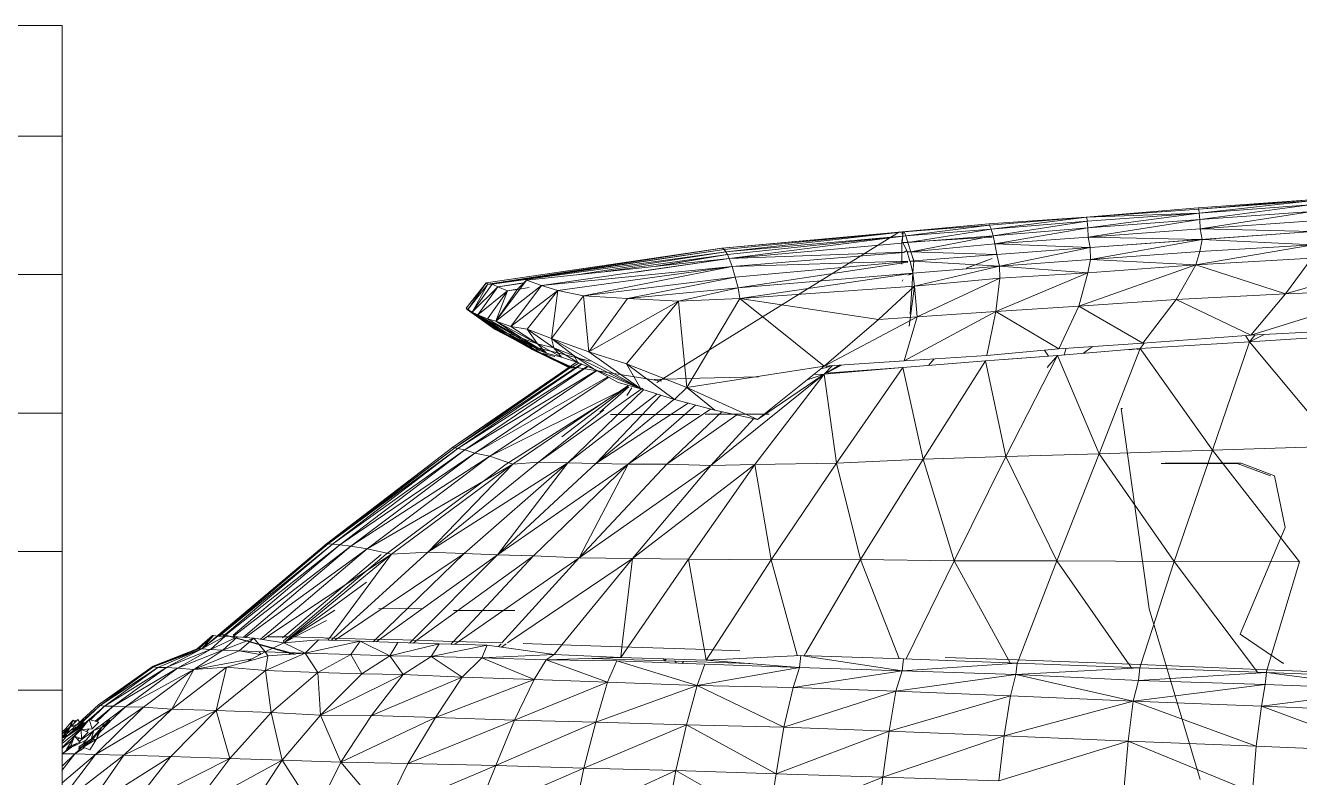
# Model space of a CAD drawing. Header units: inches. Extents: x -4169 to 885, y -251 to 585.
# Drawn here: x -2060.86 to -2024.07, y 14.28 to 36 of the extents above; entities that cross this region are included whole.
import ezdxf

# ---------------------------------------------------------------- set-up
doc = ezdxf.new("R2010")
doc.units = ezdxf.units.IN
doc.header["$MEASUREMENT"] = 0
for name, color, linetype, lineweight in [('0-1', 7, 'Continuous', 5), ('0-3', 7, 'Continuous', 9), ('A-GENM', 5, 'Continuous', 9), ('A-WALL', 113, 'Continuous', 13), ('A-WALL-PATT-3', 111, 'Continuous', 9)]:
    doc.layers.add(name, color=color, linetype=linetype, lineweight=lineweight)

# ---------------------------------------------------------------- blocks, each defined once
blk = doc.blocks.new('Land_Rover_Evoque_-_SUV_Car_Vehicle_Automobile_13067 - Land Rover EVOQUE_dwg-1230547-BUILDING ELEVATION - COURTYARD - LOOKING EAST')
at = {"layer": 'A-GENM'}
for p, q in [((-2026.997, 30.735), (-2023.763, 30.968)), ((-2026.984, 30.697), (-2023.763, 30.968)), ((-2026.984, 30.697), (-2023.75, 30.931)), ((-2026.969, 30.583), (-2023.75, 30.931)), ((-2030.232, 30.463), (-2026.997, 30.735)), ((-2030.232, 30.463), (-2026.984, 30.697)), ((-2026.984, 30.697), (-2030.219, 30.464)), ((-2030.219, 30.464), (-2026.969, 30.583)), ((-2030.203, 30.35), (-2026.969, 30.583)), ((-2030.187, 30.159), (-2026.969, 30.583)), ((-2026.997, 30.735), (-2026.984, 30.697)), ((-2026.984, 30.697), (-2026.969, 30.583)), ((-2026.969, 30.583), (-2023.772, 30.816)), ((-2026.952, 30.392), (-2026.969, 30.583)), ((-2026.952, 30.392), (-2023.772, 30.816)), ((-2023.717, 30.625), (-2026.952, 30.392)), ((-2023.717, 30.625), (-2026.938, 30.124)), ((-2035.546, 30.037), (-2033.042, 30.269)), ((-2035.494, 30.037), (-2033.042, 30.269)), ((-2035.494, 30.037), (-2033.029, 30.231)), ((-2035.44, 29.923), (-2033.029, 30.231)), ((-2030.232, 30.463), (-2033.042, 30.269)), ((-2033.042, 30.269), (-2033.029, 30.231)), ((-2030.219, 30.464), (-2033.029, 30.231)), ((-2030.232, 30.463), (-2033.029, 30.231)), ((-2032.976, 30.117), (-2033.029, 30.231)), ((-2030.219, 30.464), (-2032.976, 30.117)), ((-2032.976, 30.117), (-2030.203, 30.35)), ((-2032.921, 29.926), (-2030.203, 30.35)), ((-2030.232, 30.463), (-2030.219, 30.464)), ((-2030.219, 30.464), (-2030.203, 30.35)), ((-2030.187, 30.159), (-2030.203, 30.35)), ((-2026.952, 30.392), (-2030.187, 30.159)), ((-2026.952, 30.392), (-2030.174, 29.891)), ((-2026.938, 30.124), (-2026.952, 30.392)), ((-2023.703, 30.357), (-2026.938, 30.124)), ((-2042.627, 25.689), (-2035.622, 30.036)), ((-2035.546, 30.037), (-2040.744, 29.572)), ((-2035.546, 30.037), (-2040.734, 29.572)), ((-2035.494, 30.037), (-2040.734, 29.572)), ((-2035.494, 30.037), (-2040.686, 29.534)), ((-2035.494, 30.037), (-2040.638, 29.458)), ((-2035.44, 29.923), (-2040.638, 29.458)), ((-2035.44, 29.923), (-2040.59, 29.382)), ((-2035.44, 29.923), (-2040.543, 29.267)), ((-2035.558, 29.728), (-2035.52, 30.035)), ((-2032.986, 29.883), (-2035.558, 29.728)), ((-2035.546, 30.037), (-2035.494, 30.037)), ((-2035.546, 29.969), (-2035.546, 30.037)), ((-2035.546, 30.037), (-2035.494, 30.037)), ((-2035.52, 30.035), (-2035.545, 29.729)), ((-2032.986, 29.883), (-2035.545, 29.729)), ((-2035.494, 30.037), (-2035.44, 29.923)), ((-2035.494, 30.037), (-2035.44, 29.923)), ((-2035.44, 29.923), (-2032.976, 30.117)), ((-2035.44, 29.923), (-2035.386, 29.732)), ((-2035.44, 29.923), (-2035.386, 29.732)), ((-2035.386, 29.732), (-2032.976, 30.117)), ((-2035.386, 29.732), (-2032.921, 29.926)), ((-2035.295, 29.464), (-2032.921, 29.926)), ((-2032.986, 29.883), (-2032.945, 29.886)), ((-2032.921, 29.926), (-2032.976, 30.117)), ((-2030.187, 30.159), (-2032.921, 29.926)), ((-2032.869, 29.697), (-2032.921, 29.926)), ((-2032.869, 29.697), (-2030.187, 30.159)), ((-2030.174, 29.891), (-2032.869, 29.697)), ((-2030.174, 29.891), (-2030.187, 30.159)), ((-2026.938, 30.124), (-2030.174, 29.891)), ((-2026.927, 29.818), (-2030.174, 29.891)), ((-2030.174, 29.891), (-2030.122, 29.585)), ((-2026.887, 29.818), (-2030.122, 29.585)), ((-2026.927, 29.818), (-2030.122, 29.585)), ((-2026.887, 29.818), (-2030.113, 29.24)), ((-2026.887, 29.818), (-2026.956, 29.472)), ((-2026.938, 30.124), (-2023.691, 30.051)), ((-2026.938, 30.124), (-2026.887, 29.818)), ((-2023.691, 30.051), (-2026.927, 29.818)), ((-2023.691, 30.051), (-2026.887, 29.818)), ((-2026.887, 29.818), (-2023.683, 29.667)), ((-2047.559, 28.567), (-2040.744, 29.572)), ((-2047.559, 28.567), (-2040.734, 29.572)), ((-2047.559, 28.567), (-2040.752, 29.57)), ((-2047.51, 28.529), (-2040.744, 29.57)), ((-2047.51, 28.529), (-2040.686, 29.534)), ((-2047.385, 28.53), (-2040.686, 29.534)), ((-2047.385, 28.53), (-2040.638, 29.458)), ((-2044.941, 28.802), (-2040.638, 29.458)), ((-2040.744, 29.572), (-2040.752, 29.57)), ((-2040.734, 29.572), (-2040.744, 29.572)), ((-2040.686, 29.534), (-2040.734, 29.572)), ((-2040.638, 29.458), (-2040.686, 29.534)), ((-2040.638, 29.458), (-2040.59, 29.382)), ((-2035.554, 29.717), (-2040.543, 29.267)), ((-2035.51, 29.456), (-2040.543, 29.267)), ((-2035.505, 29.447), (-2040.455, 29.037)), ((-2035.54, 29.732), (-2035.56, 29.79)), ((-2035.558, 29.728), (-2035.558, 29.102)), ((-2035.545, 29.729), (-2035.532, 29.73)), ((-2035.386, 29.732), (-2035.532, 29.719)), ((-2035.411, 29.503), (-2035.532, 29.719)), ((-2035.411, 29.503), (-2035.505, 29.449)), ((-2035.502, 29.44), (-2035.411, 29.503)), ((-2035.322, 29.196), (-2035.411, 29.503)), ((-2035.295, 29.464), (-2035.399, 29.46)), ((-2035.295, 29.464), (-2035.397, 29.456)), ((-2035.386, 29.732), (-2035.295, 29.464)), ((-2035.386, 29.732), (-2035.295, 29.464)), ((-2035.295, 29.464), (-2032.869, 29.697)), ((-2035.295, 29.464), (-2035.209, 29.205)), ((-2035.295, 29.464), (-2035.206, 29.196)), ((-2035.295, 29.464), (-2032.818, 29.39)), ((-2030.122, 29.585), (-2032.869, 29.697)), ((-2032.869, 29.697), (-2032.818, 29.39)), ((-2030.122, 29.585), (-2032.818, 29.39)), ((-2030.122, 29.585), (-2032.818, 29.39)), ((-2030.122, 29.585), (-2032.733, 29.045)), ((-2030.122, 29.585), (-2030.113, 29.24)), ((-2026.956, 29.472), (-2030.113, 29.24)), ((-2023.683, 29.667), (-2027.065, 29.089)), ((-2026.956, 29.472), (-2027.065, 29.089)), ((-2023.683, 29.667), (-2026.956, 29.472)), ((-2020.442, 29.44), (-2024.481, 28.246)), ((-2046.396, 28.648), (-2040.543, 29.267)), ((-2040.543, 29.267), (-2045.962, 28.495)), ((-2044.099, 28.891), (-2040.59, 29.382)), ((-2040.543, 29.267), (-2043.234, 28.877)), ((-2042.646, 29.045), (-2040.59, 29.382)), ((-2042.61, 29.048), (-2040.59, 29.382)), ((-2040.543, 29.267), (-2040.59, 29.382)), ((-2040.543, 29.267), (-2040.455, 29.037)), ((-2035.384, 29.191), (-2040.455, 29.037)), ((-2035.382, 29.18), (-2040.367, 28.731)), ((-2035.388, 29.169), (-2040.282, 28.424)), ((-2035.322, 29.196), (-2032.818, 29.39)), ((-2035.322, 29.196), (-2035.242, 29.193)), ((-2035.235, 28.851), (-2035.321, 29.193)), ((-2035.206, 29.196), (-2035.318, 29.179)), ((-2035.206, 29.196), (-2035.235, 28.851)), ((-2035.206, 29.196), (-2032.733, 29.045)), ((-2033.697, 28.992), (-2032.945, 29.271)), ((-2033.582, 29.033), (-2032.945, 29.271)), ((-2032.818, 29.39), (-2032.733, 29.045)), ((-2030.113, 29.24), (-2032.733, 29.045)), ((-2027.065, 29.089), (-2030.45, 27.895)), ((-2030.113, 29.24), (-2030.185, 28.856)), ((-2030.185, 28.856), (-2027.065, 29.089)), ((-2030.113, 29.24), (-2027.065, 29.089)), ((-2027.065, 29.089), (-2027.638, 28.09)), ((-2027.065, 29.089), (-2023.715, 29.284)), ((-2027.065, 29.089), (-2024.481, 28.246)), ((-2023.715, 29.284), (-2024.481, 28.246)), ((-2045.962, 28.495), (-2040.455, 29.037)), ((-2045.491, 28.343), (-2040.455, 29.037)), ((-2044.753, 28.19), (-2040.455, 29.037)), ((-2044.753, 28.19), (-2040.367, 28.731)), ((-2043.477, 28.114), (-2040.367, 28.731)), ((-2040.455, 29.037), (-2040.367, 28.731)), ((-2040.367, 28.731), (-2040.282, 28.424)), ((-2040.282, 28.424), (-2035.235, 28.851)), ((-2040.236, 28.118), (-2035.235, 28.851)), ((-2035.382, 28.788), (-2035.235, 28.851)), ((-2035.327, 28.8), (-2035.235, 28.851)), ((-2035.235, 28.851), (-2035.32, 27.666)), ((-2035.235, 28.851), (-2032.733, 29.045)), ((-2035.191, 28.467), (-2035.235, 28.851)), ((-2035.191, 28.467), (-2035.235, 28.851)), ((-2035.191, 28.467), (-2032.733, 29.045)), ((-2035.191, 28.467), (-2032.727, 28.7)), ((-2032.727, 28.7), (-2035.11, 27.584)), ((-2030.185, 28.856), (-2032.838, 27.74)), ((-2032.727, 28.7), (-2032.838, 27.74)), ((-2032.733, 29.045), (-2032.727, 28.7)), ((-2032.733, 29.045), (-2030.185, 28.856)), ((-2032.727, 28.7), (-2030.185, 28.856)), ((-2030.185, 28.856), (-2030.45, 27.895)), ((-2048.135, 27.837), (-2047.559, 28.567)), ((-2048.087, 27.799), (-2047.559, 28.567)), ((-2048.087, 27.799), (-2047.51, 28.529)), ((-2047.962, 27.723), (-2047.385, 28.53)), ((-2047.962, 27.723), (-2047.51, 28.529)), ((-2047.962, 27.723), (-2047.221, 28.454)), ((-2047.797, 27.646), (-2047.221, 28.454)), ((-2047.797, 27.646), (-2046.942, 28.34)), ((-2047.559, 28.567), (-2047.51, 28.529)), ((-2047.517, 27.532), (-2046.942, 28.34)), ((-2047.51, 28.529), (-2047.385, 28.53)), ((-2047.385, 28.53), (-2047.221, 28.454)), ((-2046.396, 28.648), (-2047.281, 27.456)), ((-2047.281, 27.456), (-2045.962, 28.495)), ((-2046.667, 28.379), (-2047.281, 27.456)), ((-2047.281, 27.456), (-2046.942, 28.34)), ((-2047.221, 28.454), (-2046.477, 28.567)), ((-2047.221, 28.454), (-2046.488, 28.556)), ((-2047.221, 28.454), (-2046.942, 28.34)), ((-2046.942, 28.34), (-2046.66, 28.386)), ((-2046.667, 28.379), (-2046.942, 28.34)), ((-2046.846, 27.304), (-2045.962, 28.495)), ((-2046.846, 27.304), (-2045.491, 28.343)), ((-2046.396, 28.648), (-2046.667, 28.379)), ((-2046.322, 28.429), (-2046.667, 28.379)), ((-2046.396, 28.648), (-2045.962, 28.495)), ((-2046.375, 27.228), (-2045.491, 28.343)), ((-2045.962, 28.495), (-2045.491, 28.343)), ((-2045.675, 26.96), (-2045.491, 28.343)), ((-2045.491, 28.343), (-2044.753, 28.19)), ((-2043.477, 28.114), (-2040.282, 28.424)), ((-2042.01, 28.039), (-2040.282, 28.424)), ((-2040.236, 28.118), (-2040.282, 28.424)), ((-2040.236, 28.118), (-2035.191, 28.467)), ((-2036.226, 27.506), (-2035.191, 28.467)), ((-2035.191, 28.467), (-2036.226, 27.506)), ((-2035.532, 28.654), (-2035.545, 28.615)), ((-2035.191, 28.467), (-2035.345, 27.315)), ((-2035.191, 28.467), (-2035.11, 27.584)), ((-2021.13, 28.402), (-2025.478, 27.054)), ((-2021.13, 28.402), (-2024.481, 28.246)), ((-2045.675, 26.96), (-2044.753, 28.19)), ((-2044.59, 26.577), (-2044.753, 28.19)), ((-2044.753, 28.19), (-2043.477, 28.114)), ((-2044.59, 26.577), (-2043.477, 28.114)), ((-2044.59, 26.577), (-2042.01, 28.039)), ((-2043.507, 26.232), (-2042.01, 28.039)), ((-2043.477, 28.114), (-2042.01, 28.039)), ((-2042.01, 28.039), (-2040.236, 28.118)), ((-2041.769, 25.543), (-2042.01, 28.039)), ((-2041.769, 25.543), (-2040.236, 28.118)), ((-2040.236, 28.118), (-2036.226, 27.506)), ((-2040.236, 28.118), (-2037.802, 26.161)), ((-2027.638, 28.09), (-2030.45, 27.895)), ((-2027.638, 28.09), (-2028.597, 26.821)), ((-2024.481, 28.246), (-2027.638, 28.09)), ((-2027.638, 28.09), (-2025.478, 27.054)), ((-2024.481, 28.246), (-2025.478, 27.054)), ((-2048.087, 27.799), (-2048.135, 27.837)), ((-2047.249, 27.222), (-2048.135, 27.837)), ((-2048.135, 27.837), (-2048.107, 27.797)), ((-2048.001, 27.72), (-2048.107, 27.797)), ((-2048.107, 27.797), (-2047.299, 27.222)), ((-2048.107, 27.797), (-2047.225, 27.221)), ((-2047.731, 27.545), (-2048.107, 27.797)), ((-2048.087, 27.799), (-2047.278, 27.223)), ((-2047.68, 27.536), (-2048.087, 27.799)), ((-2047.962, 27.723), (-2048.087, 27.799)), ((-2048.001, 27.72), (-2047.193, 27.183)), ((-2047.196, 27.224), (-2047.962, 27.723)), ((-2047.962, 27.723), (-2047.152, 27.185)), ((-2047.962, 27.723), (-2047.797, 27.646)), ((-2047.962, 27.723), (-2046.95, 27.11)), ((-2046.709, 27.034), (-2047.797, 27.646)), ((-2047.517, 27.532), (-2047.797, 27.646)), ((-2047.797, 27.646), (-2046.95, 27.11)), ((-2032.838, 27.74), (-2035.49, 26.316)), ((-2032.838, 27.74), (-2035.11, 27.584)), ((-2032.838, 27.74), (-2033.102, 26.472)), ((-2030.45, 27.895), (-2032.838, 27.74)), ((-2032.838, 27.74), (-2031.023, 26.665)), ((-2030.45, 27.895), (-2031.023, 26.665)), ((-2030.45, 27.895), (-2028.597, 26.821)), ((-2046.709, 27.034), (-2047.517, 27.532)), ((-2046.51, 26.957), (-2047.517, 27.532)), ((-2047.517, 27.532), (-2047.281, 27.456)), ((-2046.51, 26.957), (-2047.281, 27.456)), ((-2047.281, 27.456), (-2046.076, 26.805)), ((-2047.281, 27.456), (-2046.846, 27.304)), ((-2047.278, 27.223), (-2047.209, 27.223)), ((-2047.278, 27.223), (-2046.556, 26.839)), ((-2046.753, 26.963), (-2047.278, 27.223)), ((-2047.209, 27.223), (-2047.278, 27.223)), ((-2047.196, 27.224), (-2046.961, 27.109)), ((-2046.076, 26.805), (-2046.846, 27.304)), ((-2046.846, 27.304), (-2046.375, 27.228)), ((-2046.076, 26.805), (-2046.375, 27.228)), ((-2046.375, 27.228), (-2045.605, 26.691)), ((-2046.375, 27.228), (-2045.675, 26.96)), ((-2037.802, 26.161), (-2035.11, 27.584)), ((-2036.226, 27.506), (-2037.802, 26.161)), ((-2036.226, 27.506), (-2035.11, 27.584)), ((-2035.11, 27.584), (-2035.49, 26.316)), ((-2021.935, 27.249), (-2025.478, 27.054)), ((-2046.556, 26.839), (-2047.299, 27.222)), ((-2046.53, 26.838), (-2047.299, 27.222)), ((-2047.299, 27.222), (-2046.527, 26.838)), ((-2047.249, 27.222), (-2046.556, 26.839)), ((-2046.95, 27.11), (-2047.152, 27.185)), ((-2046.95, 27.11), (-2047.152, 27.185)), ((-2047.152, 27.185), (-2046.19, 26.649)), ((-2046.381, 26.763), (-2047.152, 27.185)), ((-2046.709, 27.034), (-2046.95, 27.11)), ((-2046.218, 26.726), (-2046.95, 27.11)), ((-2046.95, 27.11), (-2046.381, 26.763)), ((-2046.229, 26.646), (-2046.814, 26.972)), ((-2046.277, 26.722), (-2046.788, 27.028)), ((-2046.788, 27.028), (-2046.095, 26.606)), ((-2046.709, 27.034), (-2046.51, 26.957)), ((-2046.51, 26.957), (-2046.709, 27.034)), ((-2046.015, 26.611), (-2046.709, 27.034)), ((-2046.709, 27.034), (-2046.218, 26.726)), ((-2046.51, 26.957), (-2046.076, 26.805)), ((-2046.076, 26.805), (-2046.51, 26.957)), ((-2045.816, 26.535), (-2046.51, 26.957)), ((-2046.51, 26.957), (-2046.015, 26.611)), ((-2045.605, 26.691), (-2045.675, 26.96)), ((-2045.675, 26.96), (-2045.021, 26.461)), ((-2045.675, 26.96), (-2043.089, 25.502)), ((-2045.675, 26.96), (-2044.59, 26.577)), ((-2028.674, 26.667), (-2025.517, 26.862)), ((-2025.478, 27.054), (-2028.597, 26.821)), ((-2026.585, 23.731), (-2025.517, 26.862)), ((-2025.636, 27.042), (-2025.517, 26.862)), ((-2025.517, 26.862), (-2021.974, 27.095)), ((-2025.517, 26.862), (-2025.092, 27.075)), ((-2025.517, 26.862), (-2025.363, 27.06)), ((-2023.005, 23.848), (-2025.517, 26.862)), ((-2045.978, 26.532), (-2046.556, 26.839)), ((-2045.954, 26.531), (-2046.53, 26.838)), ((-2045.978, 26.532), (-2046.527, 26.838)), ((-2046.527, 26.838), (-2045.988, 26.531)), ((-2046.527, 26.838), (-2045.954, 26.531)), ((-2046.229, 26.646), (-2046.513, 26.816)), ((-2046.422, 26.76), (-2046.277, 26.722)), ((-2046.422, 26.76), (-2046.365, 26.746)), ((-2046.381, 26.763), (-2046.212, 26.722)), ((-2046.381, 26.763), (-2044.56, 26.305)), ((-2046.218, 26.726), (-2046.381, 26.763)), ((-2046.381, 26.763), (-2046.19, 26.649)), ((-2045.147, 26.109), (-2046.229, 26.646)), ((-2046.079, 26.583), (-2046.229, 26.646)), ((-2046.015, 26.611), (-2046.218, 26.726)), ((-2046.218, 26.726), (-2044.56, 26.305)), ((-2046.19, 26.649), (-2045.113, 26.111)), ((-2046.19, 26.649), (-2046.023, 26.616)), ((-2046.19, 26.649), (-2046.015, 26.612)), ((-2046.114, 26.611), (-2045.978, 26.532)), ((-2046.076, 26.805), (-2045.605, 26.691)), ((-2045.605, 26.691), (-2046.076, 26.805)), ((-2045.382, 26.421), (-2046.076, 26.805)), ((-2046.076, 26.805), (-2045.816, 26.535)), ((-2046.046, 26.577), (-2045.968, 26.532)), ((-2045.816, 26.535), (-2046.015, 26.611)), ((-2045.988, 26.531), (-2045.193, 26.132)), ((-2045.736, 26.417), (-2045.988, 26.531)), ((-2045.978, 26.532), (-2045.169, 26.148)), ((-2045.978, 26.532), (-2045.141, 26.148)), ((-2045.857, 26.478), (-2045.978, 26.532)), ((-2045.113, 26.111), (-2045.968, 26.532)), ((-2045.968, 26.532), (-2045.12, 26.149)), ((-2045.925, 26.533), (-2045.113, 26.111)), ((-2045.909, 26.529), (-2045.58, 26.437)), ((-2045.382, 26.421), (-2045.816, 26.535)), ((-2045.605, 26.691), (-2045.021, 26.461)), ((-2045.021, 26.461), (-2045.605, 26.691)), ((-2044.912, 26.269), (-2045.605, 26.691)), ((-2045.605, 26.691), (-2045.382, 26.421)), ((-2043.089, 25.502), (-2044.59, 26.577)), ((-2044.59, 26.577), (-2043.507, 26.232)), ((-2031.023, 26.665), (-2033.102, 26.472)), ((-2031.321, 26.454), (-2031.437, 26.627)), ((-2031.062, 26.473), (-2028.674, 26.667)), ((-2028.597, 26.821), (-2031.023, 26.665)), ((-2030.871, 26.489), (-2030.809, 26.679)), ((-2030.313, 26.534), (-2030.048, 26.728)), ((-2029.859, 23.632), (-2028.675, 26.667)), ((-2028.991, 26.636), (-2028.674, 26.667)), ((-2028.75, 26.646), (-2028.674, 26.667)), ((-2028.674, 26.667), (-2028.557, 26.824)), ((-2026.585, 23.731), (-2028.674, 26.667)), ((-2048.517, 23.821), (-2044.946, 26.28)), ((-2045.133, 26.121), (-2048.517, 23.821)), ((-2044.804, 26.225), (-2048.466, 23.803)), ((-2048.378, 23.785), (-2044.8, 26.223)), ((-2048.378, 23.785), (-2044.637, 26.156)), ((-2048.171, 23.747), (-2044.627, 26.152)), ((-2045.147, 26.109), (-2045.78, 26.44)), ((-2044.912, 26.269), (-2045.382, 26.421)), ((-2045.169, 26.148), (-2044.942, 26.107)), ((-2045.12, 26.149), (-2042.492, 25.729)), ((-2045.113, 26.111), (-2044.874, 26.253)), ((-2045.021, 26.461), (-2043.089, 25.502)), ((-2043.089, 25.502), (-2045.021, 26.461)), ((-2045.021, 26.461), (-2044.445, 26.077)), ((-2045.021, 26.461), (-2044.912, 26.269)), ((-2044.445, 26.077), (-2044.912, 26.269)), ((-2043.089, 25.502), (-2043.507, 26.232)), ((-2043.507, 26.232), (-2042.121, 25.196)), ((-2043.507, 26.232), (-2041.769, 25.543)), ((-2041.769, 25.543), (-2037.802, 26.161)), ((-2039.722, 24.622), (-2037.802, 26.161)), ((-2037.904, 26.079), (-2037.724, 26.122)), ((-2037.802, 26.161), (-2035.49, 26.316)), ((-2037.802, 25.93), (-2037.358, 26.191)), ((-2037.802, 25.93), (-2037.555, 26.177)), ((-2037.802, 25.93), (-2035.529, 26.124)), ((-2037.752, 25.96), (-2035.529, 26.124)), ((-2037.745, 25.96), (-2037.299, 26.194)), ((-2037.62, 26.173), (-2037.724, 26.122)), ((-2037.72, 26.166), (-2037.724, 26.122)), ((-2037.447, 23.357), (-2035.529, 26.124)), ((-2037.447, 23.357), (-2035.529, 26.124)), ((-2035.529, 26.124), (-2033.141, 26.318)), ((-2035.529, 26.124), (-2033.141, 26.318)), ((-2034.943, 23.474), (-2035.529, 26.124)), ((-2033.102, 26.472), (-2035.49, 26.316)), ((-2034.943, 23.474), (-2033.141, 26.318)), ((-2034.785, 26.184), (-2034.625, 26.372)), ((-2033.141, 26.318), (-2031.063, 26.473)), ((-2032.555, 23.553), (-2033.141, 26.318)), ((-2032.605, 26.353), (-2031.063, 26.473)), ((-2032.555, 23.553), (-2031.062, 26.473)), ((-2031.063, 26.473), (-2031.357, 26.12)), ((-2031.063, 26.473), (-2031.106, 26.412)), ((-2029.859, 23.632), (-2031.062, 26.473)), ((-2048.466, 23.803), (-2045.128, 26.118)), ((-2048.171, 23.747), (-2044.374, 26.038)), ((-2047.889, 23.652), (-2044.369, 26.023)), ((-2047.889, 23.652), (-2044.043, 25.855)), ((-2047.454, 23.558), (-2044.019, 25.842)), ((-2045.113, 26.111), (-2045.065, 26.104)), ((-2044.445, 26.077), (-2043.75, 25.693)), ((-2043.089, 25.502), (-2044.445, 26.077)), ((-2042.707, 25.771), (-2041.393, 25.811)), ((-2039.693, 25.851), (-2041.393, 25.811)), ((-2041.069, 23.296), (-2037.802, 25.93)), ((-2039.797, 23.316), (-2037.802, 25.93)), ((-2037.802, 25.93), (-2039.722, 24.622)), ((-2037.802, 25.93), (-2038.29, 25.769)), ((-2038.107, 25.917), (-2037.802, 25.93)), ((-2037.447, 23.357), (-2037.802, 25.93)), ((-2043.732, 25.415), (-2047.454, 23.558)), ((-2046.789, 23.328), (-2043.466, 25.596)), ((-2046.052, 23.387), (-2043.086, 25.501)), ((-2043.466, 25.576), (-2045.373, 24.123)), ((-2045.201, 23.369), (-2043.012, 25.478)), ((-2043.443, 25.566), (-2044.276, 24.831)), ((-2043.089, 25.502), (-2043.75, 25.693)), ((-2043.356, 25.532), (-2043.493, 25.31)), ((-2043.089, 25.502), (-2043.036, 25.525)), ((-2043.089, 25.502), (-2042.121, 25.196)), ((-2043.089, 25.502), (-2042.121, 25.196)), ((-2043.089, 25.502), (-2043.022, 25.494)), ((-2042.121, 25.196), (-2041.769, 25.543)), ((-2041.769, 25.543), (-2040.959, 24.89)), ((-2041.769, 25.543), (-2039.722, 24.622)), ((-2046.984, 23.328), (-2044.086, 25.173)), ((-2045.201, 23.369), (-2042.627, 25.356)), ((-2044.389, 23.351), (-2042.517, 25.321)), ((-2044.389, 23.351), (-2042.136, 25.201)), ((-2044.389, 23.351), (-2041.724, 25.092)), ((-2043.463, 23.332), (-2041.511, 25.035)), ((-2042.121, 25.196), (-2040.959, 24.89)), ((-2042.121, 25.196), (-2040.959, 24.89)), ((-2044.163, 24.9), (-2046.052, 23.387)), ((-2041.402, 24.762), (-2043.973, 24.761)), ((-2043.973, 24.761), (-2042.24, 24.762)), ((-2043.463, 23.332), (-2041.083, 24.923)), ((-2042.342, 23.333), (-2040.752, 24.845)), ((-2042.342, 23.333), (-2040.752, 24.845)), ((-2042.342, 23.333), (-2040.317, 24.751)), ((-2041.232, 24.774), (-2039.384, 24.776)), ((-2040.959, 24.89), (-2039.722, 24.622)), ((-2040.959, 24.89), (-2039.722, 24.622)), ((-2029.186, 24.937), (-2029.225, 24.934)), ((-2029.225, 24.934), (-2028.412, 19.153)), ((-2041.069, 23.296), (-2039.831, 24.646)), ((-2048.517, 23.821), (-2052.174, 21.033)), ((-2048.507, 23.773), (-2052.174, 21.033)), ((-2048.466, 23.803), (-2052.123, 21.034)), ((-2048.378, 23.785), (-2052.123, 21.034)), ((-2048.378, 23.785), (-2051.994, 21.016)), ((-2048.171, 23.747), (-2051.994, 21.016)), ((-2048.171, 23.747), (-2051.789, 20.997)), ((-2051.789, 20.997), (-2047.889, 23.652)), ((-2047.889, 23.652), (-2051.467, 20.96)), ((-2051.467, 20.96), (-2047.454, 23.558)), ((-2047.454, 23.558), (-2050.994, 20.885)), ((-2048.466, 23.803), (-2048.517, 23.821)), ((-2048.378, 23.785), (-2048.466, 23.803)), ((-2048.171, 23.747), (-2048.378, 23.785)), ((-2048.171, 23.747), (-2047.889, 23.652)), ((-2047.889, 23.652), (-2047.454, 23.558)), ((-2046.789, 23.328), (-2047.454, 23.558)), ((-2032.555, 23.553), (-2034.943, 23.474)), ((-2032.555, 23.553), (-2034.049, 20.536)), ((-2029.859, 23.632), (-2032.555, 23.553)), ((-2031.082, 20.538), (-2032.555, 23.553)), ((-2029.859, 23.632), (-2031.082, 20.538)), ((-2026.585, 23.731), (-2029.859, 23.632)), ((-2027.694, 20.522), (-2029.859, 23.632)), ((-2026.585, 23.731), (-2027.694, 20.522)), ((-2023.005, 23.848), (-2026.585, 23.731)), ((-2024.073, 20.506), (-2026.585, 23.731)), ((-2046.789, 23.328), (-2050.994, 20.885)), ((-2046.984, 23.328), (-2050.446, 20.732)), ((-2046.789, 23.328), (-2050.288, 20.733)), ((-2050.288, 20.733), (-2046.789, 23.328)), ((-2050.288, 20.733), (-2046.789, 23.328)), ((-2049.242, 20.792), (-2046.052, 23.387)), ((-2045.201, 23.369), (-2049.242, 20.792)), ((-2046.789, 23.328), (-2049.242, 20.792)), ((-2045.201, 23.369), (-2048.198, 20.754)), ((-2047.231, 20.716), (-2045.201, 23.369)), ((-2047.231, 20.716), (-2044.389, 23.351)), ((-2043.463, 23.332), (-2047.231, 20.716)), ((-2046.789, 23.328), (-2046.052, 23.387)), ((-2043.463, 23.332), (-2046.188, 20.679)), ((-2045.201, 23.369), (-2046.052, 23.387)), ((-2044.389, 23.351), (-2045.201, 23.369)), ((-2044.876, 20.623), (-2042.342, 23.333)), ((-2044.876, 20.623), (-2042.342, 23.333)), ((-2044.876, 20.623), (-2043.463, 23.332)), ((-2041.069, 23.296), (-2044.876, 20.623)), ((-2043.463, 23.332), (-2044.389, 23.351)), ((-2042.342, 23.333), (-2043.463, 23.332)), ((-2039.797, 23.316), (-2043.333, 20.605)), ((-2043.333, 20.605), (-2041.069, 23.296)), ((-2041.069, 23.296), (-2042.342, 23.333)), ((-2039.797, 23.316), (-2041.715, 20.587)), ((-2039.797, 23.316), (-2041.069, 23.296)), ((-2037.447, 23.357), (-2039.797, 23.316)), ((-2039.327, 20.57), (-2039.797, 23.316)), ((-2037.447, 23.357), (-2039.327, 20.57)), ((-2039.327, 20.57), (-2037.447, 23.357)), ((-2034.943, 23.474), (-2037.447, 23.357)), ((-2036.746, 20.573), (-2037.447, 23.357)), ((-2034.943, 23.474), (-2036.746, 20.573)), ((-2034.049, 20.536), (-2034.943, 23.474)), ((-2025.874, 23.354), (-2028.068, 23.352)), ((-2025.756, 23.362), (-2027.951, 23.36)), ((-2024.911, 22.99), (-2025.874, 23.354)), ((-2024.793, 22.998), (-2025.756, 23.362)), ((-2024.484, 21.5), (-2024.793, 22.998)), ((-2025.79, 18.425), (-2024.484, 21.5)), ((-2052.174, 21.033), (-2055.675, 18.072)), ((-2052.123, 21.034), (-2055.324, 18.365)), ((-2055.281, 18.363), (-2052.123, 21.034)), ((-2051.994, 21.016), (-2055.266, 18.363)), ((-2051.994, 21.016), (-2055.152, 18.363)), ((-2051.789, 20.997), (-2055.129, 18.363)), ((-2051.789, 20.997), (-2054.862, 18.387)), ((-2052.123, 21.034), (-2052.174, 21.033)), ((-2051.994, 21.016), (-2052.123, 21.034)), ((-2051.994, 21.016), (-2051.789, 20.997)), ((-2051.789, 20.997), (-2051.467, 20.96)), ((-2051.467, 20.96), (-2054.867, 18.351)), ((-2051.467, 20.96), (-2054.568, 18.332)), ((-2050.994, 20.885), (-2054.519, 18.328)), ((-2050.994, 20.885), (-2054.072, 18.278)), ((-2050.288, 20.733), (-2054.004, 18.268)), ((-2053.442, 18.318), (-2050.589, 20.722)), ((-2050.446, 20.732), (-2053.27, 18.348)), ((-2053.195, 18.346), (-2050.288, 20.733)), ((-2053.195, 18.346), (-2050.288, 20.733)), ((-2050.288, 20.733), (-2052.079, 18.306)), ((-2051.968, 18.303), (-2049.242, 20.792)), ((-2048.198, 20.754), (-2051.849, 18.299)), ((-2051.467, 20.96), (-2050.994, 20.885)), ((-2050.288, 20.733), (-2050.994, 20.885)), ((-2048.198, 20.754), (-2050.75, 18.269)), ((-2047.231, 20.716), (-2050.636, 18.267)), ((-2050.288, 20.733), (-2049.242, 20.792)), ((-2047.231, 20.716), (-2049.761, 18.168)), ((-2046.188, 20.679), (-2049.563, 18.243)), ((-2048.198, 20.754), (-2049.242, 20.792)), ((-2046.188, 20.679), (-2048.502, 18.211)), ((-2044.876, 20.623), (-2048.46, 18.129)), ((-2047.231, 20.716), (-2048.198, 20.754)), ((-2046.188, 20.679), (-2047.231, 20.716)), ((-2044.876, 20.623), (-2047.102, 18.171)), ((-2044.876, 20.623), (-2047.102, 18.171)), ((-2043.333, 20.605), (-2046.94, 18.166)), ((-2044.876, 20.623), (-2046.188, 20.679)), ((-2043.333, 20.605), (-2045.373, 18.114)), ((-2043.333, 20.605), (-2044.876, 20.623)), ((-2043.333, 20.605), (-2043.637, 18.049)), ((-2041.715, 20.587), (-2043.333, 20.605)), ((-2041.715, 20.587), (-2043.673, 17.743)), ((-2039.327, 20.57), (-2041.715, 20.587)), ((-2041.715, 20.587), (-2041.207, 17.669)), ((-2039.327, 20.57), (-2041.207, 17.669)), ((-2039.327, 20.57), (-2041.207, 17.669)), ((-2036.746, 20.573), (-2039.327, 20.57)), ((-2039.327, 20.57), (-2038.575, 17.811)), ((-2036.746, 20.573), (-2038.332, 17.877)), ((-2034.049, 20.536), (-2036.746, 20.573)), ((-2036.746, 20.573), (-2035.635, 17.716)), ((-2034.049, 20.536), (-2035.432, 17.708)), ((-2031.082, 20.538), (-2034.049, 20.536)), ((-2034.049, 20.536), (-2032.481, 17.684)), ((-2031.082, 20.538), (-2032.19, 17.674)), ((-2027.694, 20.522), (-2031.082, 20.538)), ((-2031.082, 20.538), (-2029, 17.556)), ((-2027.694, 20.522), (-2028.659, 17.54)), ((-2024.073, 20.506), (-2027.694, 20.522)), ((-2025.285, 17.326), (-2027.694, 20.522)), ((-2024.073, 20.506), (-2025.035, 17.316)), ((-2053.171, 18.345), (-2051.019, 19.923)), ((-2050.664, 19.157), (-2049.433, 19.159)), ((-2050.664, 19.157), (-2050.052, 19.158)), ((-2028.412, 19.153), (-2026.94, 14.228)), ((-2053.139, 18.344), (-2051.926, 19.118)), ((-2053.082, 18.342), (-2052.174, 18.814)), ((-2048.499, 19.102), (-2046.728, 19.104)), ((-2053.056, 17.84), (-2055.242, 18.433)), ((-2053.652, 18.002), (-2055.225, 18.431)), ((-2053.107, 17.836), (-2055.225, 18.431)), ((-2024.558, 17.581), (-2025.79, 18.425)), ((-2055.906, 17.995), (-2055.445, 18.38)), ((-2055.906, 17.995), (-2055.431, 18.38)), ((-2055.457, 18.379), (-2055.906, 17.995)), ((-2055.431, 18.38), (-2055.855, 17.996)), ((-2055.431, 18.38), (-2055.765, 17.997)), ((-2055.765, 17.997), (-2055.099, 18.363)), ((-2055.765, 17.997), (-2055.305, 18.362)), ((-2055.666, 18.189), (-2055.457, 18.379)), ((-2055.533, 18.297), (-2055.457, 18.379)), ((-2055.099, 18.363), (-2055.522, 17.979)), ((-2055.522, 17.979), (-2054.74, 18.345)), ((-2055.457, 18.379), (-2055.445, 18.38)), ((-2055.445, 18.38), (-2055.431, 18.38)), ((-2055.431, 18.38), (-2055.305, 18.362)), ((-2055.305, 18.362), (-2055.099, 18.363)), ((-2054.74, 18.345), (-2055.163, 17.961)), ((-2055.163, 17.961), (-2054.265, 18.308)), ((-2055.099, 18.363), (-2054.74, 18.345)), ((-2054.74, 18.345), (-2054.265, 18.308)), ((-2054.265, 18.308), (-2054.687, 17.943)), ((-2053.404, 18.175), (-2054.265, 18.308)), ((-2053.943, 17.906), (-2054.265, 18.308)), ((-2053.404, 18.175), (-2053.943, 17.906)), ((-2053.404, 18.175), (-2053.943, 17.906)), ((-2053.249, 18.348), (-2053.851, 18.344)), ((-2053.274, 18.345), (-2053.407, 18.232)), ((-2053.404, 18.175), (-2053.407, 18.232)), ((-2053.404, 18.175), (-2053.211, 18.333)), ((-2053.404, 18.175), (-2053.211, 18.333)), ((-2053.404, 18.175), (-2053.193, 18.329)), ((-2053.404, 18.175), (-2053.17, 18.324)), ((-2053.404, 18.175), (-2053.132, 18.316)), ((-2053.404, 18.175), (-2052.396, 18.253)), ((-2053.404, 18.175), (-2052.781, 17.869)), ((-2052.243, 18.311), (-2053.249, 18.348)), ((-2053.173, 18.324), (-2053.249, 18.348)), ((-2052.781, 17.869), (-2052.396, 18.253)), ((-2051.197, 18.216), (-2052.781, 17.869)), ((-2051.197, 18.216), (-2052.396, 18.253)), ((-2052.243, 18.311), (-2051.043, 18.274)), ((-2052.243, 18.311), (-2052.134, 18.291)), ((-2052.089, 18.293), (-2052.124, 18.245)), ((-2052.034, 18.242), (-2051.974, 18.297)), ((-2051.858, 18.293), (-2051.938, 18.239)), ((-2051.197, 18.216), (-2051.466, 17.832)), ((-2050.114, 18.179), (-2051.197, 18.216)), ((-2050.344, 17.795), (-2051.197, 18.216)), ((-2051.043, 18.274), (-2049.961, 18.256)), ((-2050.755, 18.264), (-2050.818, 18.203)), ((-2050.644, 18.262), (-2050.73, 18.2)), ((-2050.344, 17.795), (-2050.114, 18.179)), ((-2048.917, 18.142), (-2050.344, 17.795)), ((-2048.917, 18.142), (-2050.114, 18.179)), ((-2049.961, 18.256), (-2048.802, 18.219)), ((-2049.579, 18.231), (-2049.671, 18.165)), ((-2049.146, 17.777), (-2048.917, 18.142)), ((-2047.528, 18.105), (-2049.146, 17.777)), ((-2047.528, 18.105), (-2048.917, 18.142)), ((-2048.802, 18.219), (-2048.507, 18.211)), ((-2048.507, 18.206), (-2048.576, 18.132)), ((-2048.502, 18.211), (-2047.413, 18.181)), ((-2047.681, 17.74), (-2047.528, 18.105)), ((-2045.6, 17.837), (-2047.528, 18.105)), ((-2047.413, 18.181), (-2047.123, 18.172)), ((-2047.13, 18.141), (-2047.204, 18.06)), ((-2047.13, 18.141), (-2047.204, 18.06)), ((-2046.977, 18.141), (-2047.116, 18.047)), ((-2046.491, 18.152), (-2045.678, 18.126)), ((-2045.678, 18.126), (-2043.673, 18.05)), ((-2045.376, 18.11), (-2045.6, 17.837)), ((-2043.673, 18.05), (-2041.208, 17.975)), ((-2043.637, 18.045), (-2043.673, 17.743)), ((-2057.176, 17.494), (-2055.906, 17.995)), ((-2057.165, 17.476), (-2055.765, 17.997)), ((-2057.165, 17.476), (-2055.855, 17.996)), ((-2057.165, 17.476), (-2055.906, 17.995)), ((-2057.036, 17.458), (-2055.765, 17.997)), ((-2056.783, 17.464), (-2055.765, 17.997)), ((-2056.783, 17.463), (-2055.522, 17.979)), ((-2056.471, 17.441), (-2055.522, 17.979)), ((-2056.471, 17.441), (-2055.163, 17.961)), ((-2055.996, 17.404), (-2055.163, 17.961)), ((-2055.996, 17.404), (-2054.687, 17.943)), ((-2054.327, 17.707), (-2055.996, 17.404)), ((-2055.906, 17.995), (-2055.855, 17.996)), ((-2055.906, 17.995), (-2055.855, 17.996)), ((-2055.855, 17.996), (-2055.765, 17.997)), ((-2055.855, 17.996), (-2055.765, 17.997)), ((-2055.765, 17.997), (-2055.522, 17.979)), ((-2055.765, 17.997), (-2055.522, 17.979)), ((-2055.522, 17.979), (-2055.163, 17.961)), ((-2055.522, 17.979), (-2055.163, 17.961)), ((-2055.163, 17.961), (-2054.687, 17.943)), ((-2055.163, 17.961), (-2054.687, 17.943)), ((-2055.058, 17.463), (-2053.865, 17.791)), ((-2054.086, 17.832), (-2054.687, 17.943)), ((-2053.943, 17.906), (-2054.687, 17.943)), ((-2053.943, 17.906), (-2054.503, 17.616)), ((-2054.065, 17.843), (-2054.116, 17.914)), ((-2053.943, 17.906), (-2052.781, 17.869)), ((-2053.943, 17.906), (-2053.864, 17.797)), ((-2053.943, 17.906), (-2053.864, 17.797)), ((-2053.934, 17.369), (-2052.781, 17.869)), ((-2053.865, 17.791), (-2053.934, 17.369)), ((-2053.865, 17.791), (-2052.781, 17.869)), ((-2053.246, 17.884), (-2053.22, 17.837)), ((-2053.246, 17.884), (-2053.22, 17.837)), ((-2051.466, 17.832), (-2052.781, 17.869)), ((-2052.424, 17.313), (-2052.781, 17.869)), ((-2051.466, 17.832), (-2052.781, 17.869)), ((-2052.424, 17.313), (-2051.466, 17.832)), ((-2050.344, 17.795), (-2051.466, 17.832)), ((-2051.149, 17.276), (-2051.466, 17.832)), ((-2050.344, 17.795), (-2051.466, 17.832)), ((-2051.149, 17.276), (-2050.344, 17.795)), ((-2049.146, 17.777), (-2050.344, 17.795)), ((-2049.952, 17.258), (-2050.344, 17.795)), ((-2049.146, 17.777), (-2050.344, 17.795)), ((-2049.952, 17.258), (-2049.146, 17.777)), ((-2047.681, 17.74), (-2049.146, 17.777)), ((-2048.253, 17.182), (-2049.146, 17.777)), ((-2047.681, 17.74), (-2049.146, 17.777)), ((-2048.253, 17.182), (-2047.681, 17.74)), ((-2045.6, 17.837), (-2047.681, 17.74)), ((-2045.829, 17.683), (-2047.681, 17.74)), ((-2046.172, 17.107), (-2047.681, 17.74)), ((-2045.829, 17.683), (-2047.681, 17.74)), ((-2046.172, 17.107), (-2045.829, 17.683)), ((-2045.6, 17.837), (-2045.829, 17.683)), ((-2043.673, 17.743), (-2045.829, 17.683)), ((-2043.788, 17.647), (-2045.829, 17.683)), ((-2044.052, 17.032), (-2045.829, 17.683)), ((-2045.6, 17.837), (-2043.673, 17.743)), ((-2044.501, 17.72), (-2042.402, 17.648)), ((-2041.207, 17.669), (-2043.673, 17.743)), ((-2042.436, 17.706), (-2042.402, 17.648)), ((-2042.402, 17.648), (-2042.359, 17.703)), ((-2041.208, 17.975), (-2041.019, 17.969)), ((-2041.207, 17.669), (-2038.472, 17.805)), ((-2041.207, 17.669), (-2038.509, 17.459)), ((-2041.012, 17.969), (-2040.231, 17.942)), ((-2038.472, 17.805), (-2038.509, 17.459)), ((-2035.506, 17.711), (-2038.472, 17.805)), ((-2035.543, 17.366), (-2038.472, 17.805)), ((-2038.334, 17.874), (-2038.376, 17.802)), ((-2035.543, 17.366), (-2035.506, 17.711)), ((-2032.23, 17.58), (-2035.506, 17.711)), ((-2034.303, 17.747), (-2032.231, 17.676)), ((-2032.48, 17.682), (-2032.428, 17.588)), ((-2032.231, 17.676), (-2028.688, 17.544)), ((-2032.191, 17.671), (-2032.226, 17.579)), ((-2058.754, 16.379), (-2057.176, 17.494)), ((-2058.754, 16.379), (-2057.165, 17.476)), ((-2058.704, 16.361), (-2057.165, 17.476)), ((-2058.704, 16.361), (-2057.036, 17.458)), ((-2058.575, 16.342), (-2056.792, 17.459)), ((-2057.036, 17.458), (-2058.575, 16.342)), ((-2058.332, 16.344), (-2056.792, 17.459)), ((-2058.332, 16.344), (-2056.471, 17.441)), ((-2057.971, 16.325), (-2056.471, 17.441)), ((-2057.971, 16.325), (-2055.996, 17.404)), ((-2057.458, 16.308), (-2055.996, 17.404)), ((-2057.176, 17.494), (-2057.165, 17.476)), ((-2057.165, 17.476), (-2057.036, 17.458)), ((-2057.036, 17.458), (-2056.792, 17.459)), ((-2056.471, 17.441), (-2056.792, 17.459)), ((-2055.058, 17.463), (-2056.635, 16.252)), ((-2056.635, 16.252), (-2055.996, 17.404)), ((-2055.996, 17.404), (-2056.471, 17.441)), ((-2055.058, 17.463), (-2055.996, 17.404)), ((-2055.058, 17.463), (-2055.356, 16.215)), ((-2055.356, 16.215), (-2053.934, 17.369)), ((-2055.058, 17.463), (-2053.934, 17.369)), ((-2053.77, 16.159), (-2053.934, 17.369)), ((-2053.934, 17.369), (-2052.424, 17.313)), ((-2053.77, 16.159), (-2052.424, 17.313)), ((-2052.338, 16.084), (-2052.424, 17.313)), ((-2052.424, 17.313), (-2051.149, 17.276)), ((-2044.052, 17.032), (-2043.788, 17.647)), ((-2041.244, 17.553), (-2043.788, 17.647)), ((-2041.47, 16.939), (-2043.788, 17.647)), ((-2039.947, 17.571), (-2042.402, 17.648)), ((-2042.067, 17.583), (-2042.112, 17.639)), ((-2041.903, 17.577), (-2041.862, 17.631)), ((-2041.47, 16.939), (-2041.244, 17.553)), ((-2041.47, 16.939), (-2038.509, 17.459)), ((-2038.509, 17.459), (-2041.244, 17.553)), ((-2038.695, 16.883), (-2038.509, 17.459)), ((-2038.695, 16.883), (-2035.543, 17.366)), ((-2035.543, 17.366), (-2038.509, 17.459)), ((-2035.543, 17.366), (-2038.509, 17.459)), ((-2035.73, 16.77), (-2035.543, 17.366)), ((-2032.23, 17.58), (-2035.543, 17.366)), ((-2032.268, 17.253), (-2035.543, 17.366)), ((-2032.268, 17.253), (-2035.543, 17.366)), ((-2032.268, 17.253), (-2032.23, 17.58)), ((-2028.687, 17.448), (-2032.268, 17.253)), ((-2028.687, 17.448), (-2032.23, 17.58)), ((-2028.996, 17.551), (-2028.931, 17.457)), ((-2028.724, 17.083), (-2028.687, 17.448)), ((-2025.028, 17.316), (-2028.724, 17.083)), ((-2028.66, 17.539), (-2028.689, 17.448)), ((-2028.688, 17.544), (-2025.029, 17.394)), ((-2028.688, 17.544), (-2028.642, 17.538)), ((-2025.028, 17.316), (-2028.687, 17.448)), ((-2025.028, 17.316), (-2025.065, 16.971)), ((-2025.029, 17.394), (-2021.37, 17.243)), ((-2021.369, 17.166), (-2025.028, 17.316)), ((-2021.369, 16.821), (-2025.028, 17.316)), ((-2024.558, 17.581), (-2024.524, 17.583)), ((-2052.338, 16.084), (-2051.149, 17.276)), ((-2052.338, 16.084), (-2049.952, 17.258)), ((-2051.149, 17.276), (-2049.952, 17.258)), ((-2050.871, 16.067), (-2049.952, 17.258)), ((-2050.871, 16.067), (-2048.253, 17.182)), ((-2049.952, 17.258), (-2048.253, 17.182)), ((-2049.019, 16.01), (-2048.253, 17.182)), ((-2049.019, 16.01), (-2046.172, 17.107)), ((-2048.253, 17.182), (-2046.172, 17.107)), ((-2046.744, 15.935), (-2046.172, 17.107)), ((-2044.052, 17.032), (-2046.744, 15.935)), ((-2044.052, 17.032), (-2046.172, 17.107)), ((-2044.394, 15.88), (-2044.052, 17.032)), ((-2041.47, 16.939), (-2044.394, 15.88)), ((-2041.47, 16.939), (-2044.052, 17.032)), ((-2041.773, 15.805), (-2041.47, 16.939)), ((-2038.961, 15.731), (-2041.47, 16.939)), ((-2038.695, 16.883), (-2041.47, 16.939)), ((-2035.73, 16.77), (-2032.268, 17.253)), ((-2032.418, 16.639), (-2032.268, 17.253)), ((-2028.724, 17.083), (-2032.268, 17.253)), ((-2028.873, 16.488), (-2032.268, 17.253)), ((-2028.724, 17.083), (-2032.268, 17.253)), ((-2028.873, 16.488), (-2028.724, 17.083)), ((-2028.873, 16.488), (-2025.065, 16.971)), ((-2025.065, 16.971), (-2028.724, 17.083)), ((-2025.065, 16.971), (-2028.724, 17.083)), ((-2025.175, 16.337), (-2025.065, 16.971)), ((-2021.369, 16.821), (-2025.065, 16.971)), ((-2021.369, 16.821), (-2025.065, 16.971)), ((-2038.961, 15.731), (-2038.695, 16.883)), ((-2038.961, 15.731), (-2035.73, 16.77)), ((-2035.73, 16.77), (-2038.695, 16.883)), ((-2035.918, 15.618), (-2035.73, 16.77)), ((-2035.918, 15.618), (-2032.418, 16.639)), ((-2032.418, 16.639), (-2035.73, 16.77)), ((-2032.606, 15.486), (-2032.418, 16.639)), ((-2028.873, 16.488), (-2032.418, 16.639)), ((-2025.175, 16.337), (-2021.369, 16.821)), ((-2058.754, 16.379), (-2059.799, 15.416)), ((-2059.472, 15.634), (-2058.704, 16.361)), ((-2059.282, 15.852), (-2058.704, 16.361)), ((-2059.247, 15.765), (-2058.575, 16.342)), ((-2058.981, 15.947), (-2058.575, 16.342)), ((-2058.851, 15.912), (-2058.332, 16.344)), ((-2058.842, 14.943), (-2057.458, 16.308)), ((-2058.842, 14.943), (-2056.635, 16.252)), ((-2058.81, 15.386), (-2057.458, 16.308)), ((-2058.802, 15.898), (-2058.332, 16.344)), ((-2058.754, 16.379), (-2058.704, 16.361)), ((-2058.704, 16.361), (-2058.575, 16.342)), ((-2058.586, 15.864), (-2057.971, 16.325)), ((-2058.575, 16.342), (-2058.332, 16.344)), ((-2058.425, 15.902), (-2057.971, 16.325)), ((-2058.332, 16.344), (-2057.971, 16.325)), ((-2058.02, 14.925), (-2056.635, 16.252)), ((-2058.02, 14.925), (-2055.356, 16.215)), ((-2057.971, 16.325), (-2057.458, 16.308)), ((-2057.458, 16.308), (-2056.635, 16.252)), ((-2055.356, 16.215), (-2056.663, 14.889)), ((-2056.635, 16.252), (-2055.356, 16.215)), ((-2054.959, 14.833), (-2055.356, 16.215)), ((-2055.356, 16.215), (-2053.77, 16.159)), ((-2032.606, 15.486), (-2028.873, 16.488)), ((-2029.022, 15.335), (-2028.873, 16.488)), ((-2025.325, 15.185), (-2028.873, 16.488)), ((-2025.175, 16.337), (-2028.873, 16.488)), ((-2025.325, 15.185), (-2025.175, 16.337)), ((-2021.628, 15.034), (-2025.175, 16.337)), ((-2021.478, 16.187), (-2025.175, 16.337)), ((-2059.709, 15.687), (-2059.519, 15.898)), ((-2059.687, 15.458), (-2059.149, 15.862)), ((-2059.687, 15.458), (-2059.108, 15.862)), ((-2059.687, 15.458), (-2059.191, 15.862)), ((-2059.569, 15.752), (-2059.519, 15.898)), ((-2059.559, 15.756), (-2059.481, 15.937)), ((-2059.353, 15.957), (-2059.546, 15.765)), ((-2059.275, 15.842), (-2059.546, 15.765)), ((-2059.519, 15.898), (-2059.481, 15.937)), ((-2059.43, 15.881), (-2059.481, 15.937)), ((-2059.443, 15.478), (-2059.023, 15.959)), ((-2059.434, 15.886), (-2059.424, 15.936)), ((-2059.388, 15.727), (-2059.275, 15.842)), ((-2059.353, 15.957), (-2059.275, 15.842)), ((-2059.251, 15.671), (-2059.023, 15.959)), ((-2059.149, 15.862), (-2059.191, 15.862)), ((-2058.746, 15.883), (-2059.023, 15.959)), ((-2058.938, 15.69), (-2059.023, 15.959)), ((-2058.938, 15.69), (-2058.746, 15.883)), ((-2058.586, 15.864), (-2058.891, 15.634)), ((-2058.658, 15.73), (-2058.425, 15.941)), ((-2058.658, 15.73), (-2058.425, 15.884)), ((-2058.586, 15.864), (-2058.658, 15.73)), ((-2058.586, 15.864), (-2058.425, 15.941)), ((-2058.539, 15.769), (-2058.425, 15.884)), ((-2058.425, 15.884), (-2058.425, 15.941)), ((-2054.959, 14.833), (-2053.77, 16.159)), ((-2053.452, 14.777), (-2053.77, 16.159)), ((-2053.77, 16.159), (-2052.338, 16.084)), ((-2053.452, 14.777), (-2052.338, 16.084)), ((-2052.338, 16.084), (-2051.751, 14.721)), ((-2052.338, 16.084), (-2050.871, 16.067)), ((-2051.751, 14.721), (-2050.871, 16.067)), ((-2051.751, 14.721), (-2049.019, 16.01)), ((-2050.871, 16.067), (-2049.019, 16.01)), ((-2049.019, 16.01), (-2049.824, 14.684)), ((-2049.824, 14.684), (-2046.744, 15.935)), ((-2049.019, 16.01), (-2046.744, 15.935)), ((-2046.744, 15.935), (-2047.278, 14.629)), ((-2044.394, 15.88), (-2047.278, 14.629)), ((-2044.394, 15.88), (-2046.744, 15.935)), ((-2044.394, 15.88), (-2044.736, 14.554)), ((-2041.773, 15.805), (-2044.394, 15.88)), ((-2059.206, 15.749), (-2059.799, 15.266)), ((-2059.799, 15.552), (-2059.585, 15.745)), ((-2059.799, 15.598), (-2059.709, 15.687)), ((-2059.799, 15.451), (-2059.598, 15.668)), ((-2059.799, 15.152), (-2059.326, 15.612)), ((-2059.69, 15.605), (-2059.799, 15.545)), ((-2059.743, 15.495), (-2059.799, 15.524)), ((-2059.799, 15.417), (-2059.743, 15.495)), ((-2059.743, 15.495), (-2059.799, 15.456)), ((-2059.672, 15.47), (-2059.799, 15.417)), ((-2059.687, 15.458), (-2059.799, 15.319)), ((-2059.687, 15.458), (-2059.799, 15.318)), ((-2059.729, 15.667), (-2059.792, 15.629)), ((-2059.762, 15.469), (-2059.722, 15.514)), ((-2059.755, 15.435), (-2059.681, 15.5)), ((-2059.546, 15.765), (-2059.737, 15.553)), ((-2059.388, 15.727), (-2059.737, 15.553)), ((-2059.66, 15.48), (-2059.737, 15.553)), ((-2059.659, 15.678), (-2059.709, 15.687)), ((-2059.687, 15.458), (-2059.16, 15.802)), ((-2059.443, 15.478), (-2059.676, 15.094)), ((-2059.605, 15.525), (-2059.388, 15.727)), ((-2059.585, 15.745), (-2059.546, 15.765)), ((-2059.443, 15.478), (-2059.554, 15.191)), ((-2059.388, 15.727), (-2059.546, 15.765)), ((-2059.443, 15.478), (-2059.251, 15.671)), ((-2059.443, 15.478), (-2059.247, 15.402)), ((-2059.443, 15.478), (-2059.284, 15.306)), ((-2059.349, 15.712), (-2059.42, 15.644)), ((-2059.303, 15.327), (-2058.891, 15.636)), ((-2059.251, 15.671), (-2058.938, 15.69)), ((-2059.054, 15.595), (-2059.251, 15.671)), ((-2059.247, 15.402), (-2059.251, 15.671)), ((-2059.247, 15.402), (-2059.054, 15.595)), ((-2059.201, 15.242), (-2058.891, 15.634)), ((-2059.103, 15.613), (-2059.027, 15.685)), ((-2058.968, 15.384), (-2058.658, 15.73)), ((-2058.968, 15.384), (-2058.658, 15.73)), ((-2058.968, 15.384), (-2058.891, 15.634)), ((-2058.968, 15.384), (-2058.891, 15.634)), ((-2058.658, 15.73), (-2058.928, 15.365)), ((-2058.658, 15.73), (-2058.891, 15.634)), ((-2058.658, 15.73), (-2058.891, 15.634)), ((-2058.81, 15.385), (-2058.658, 15.73)), ((-2058.81, 15.385), (-2058.771, 15.519)), ((-2058.771, 15.519), (-2058.539, 15.769)), ((-2058.658, 15.73), (-2058.771, 15.519)), ((-2058.658, 15.73), (-2058.539, 15.769)), ((-2041.773, 15.805), (-2044.736, 14.554)), ((-2042.078, 14.479), (-2041.773, 15.805)), ((-2039.189, 14.386), (-2041.773, 15.805)), ((-2041.773, 15.805), (-2038.961, 15.731)), ((-2039.189, 14.386), (-2038.961, 15.731)), ((-2039.189, 14.386), (-2035.918, 15.618)), ((-2038.961, 15.731), (-2035.918, 15.618)), ((-2036.105, 14.292), (-2035.918, 15.618)), ((-2036.105, 14.292), (-2032.606, 15.486)), ((-2035.918, 15.618), (-2032.606, 15.486)), ((-2032.755, 14.18), (-2032.606, 15.486)), ((-2032.606, 15.486), (-2029.022, 15.335)), ((-2059.799, 15.124), (-2059.514, 15.36)), ((-2059.793, 14.96), (-2059.392, 15.26)), ((-2059.793, 14.96), (-2059.544, 15.195)), ((-2059.554, 15.191), (-2059.676, 15.094)), ((-2059.284, 15.306), (-2059.554, 15.191)), ((-2059.082, 15.376), (-2059.463, 15.184)), ((-2059.434, 14.96), (-2059.071, 15.299)), ((-2059.434, 14.96), (-2059.167, 15.142)), ((-2059.35, 15.378), (-2059.302, 15.424)), ((-2058.968, 15.384), (-2059.317, 15.096)), ((-2059.315, 15.172), (-2059.317, 15.096)), ((-2059.317, 15.096), (-2059.262, 15.164)), ((-2059.315, 15.172), (-2058.968, 15.384)), ((-2058.81, 15.385), (-2059.195, 15.154)), ((-2059.195, 15.154), (-2058.928, 15.365)), ((-2059.001, 15.077), (-2059.195, 15.154)), ((-2059.001, 15.077), (-2058.81, 15.385)), ((-2058.968, 15.384), (-2058.928, 15.365)), ((-2058.81, 15.385), (-2058.928, 15.365)), ((-2032.755, 14.18), (-2029.022, 15.335)), ((-2029.022, 15.335), (-2029.134, 14.01)), ((-2029.022, 15.335), (-2025.436, 13.859)), ((-2029.022, 15.335), (-2025.325, 15.185)), ((-2025.436, 13.859), (-2025.325, 15.185)), ((-2025.325, 15.185), (-2021.628, 15.034)), ((-2059.799, 14.493), (-2059.434, 14.96)), ((-2059.434, 14.96), (-2059.799, 14.607)), ((-2058.842, 14.943), (-2059.799, 13.679)), ((-2058.842, 14.943), (-2059.799, 14.124)), ((-2058.02, 14.925), (-2059.799, 13.549)), ((-2059.434, 14.96), (-2059.793, 14.96)), ((-2058.842, 14.943), (-2059.434, 14.96)), ((-2059.134, 13.33), (-2058.02, 14.925)), ((-2059.134, 13.33), (-2056.663, 14.889)), ((-2058.02, 14.925), (-2058.842, 14.943)), ((-2058.02, 14.925), (-2056.663, 14.889)), ((-2057.854, 13.37), (-2056.663, 14.889)), ((-2054.959, 14.833), (-2057.854, 13.37)), ((-2054.959, 14.833), (-2056.663, 14.889)), ((-2056.073, 13.353), (-2054.959, 14.833)), ((-2056.073, 13.353), (-2053.452, 14.777)), ((-2053.452, 14.777), (-2054.959, 14.833)), ((-2054.411, 13.316), (-2053.452, 14.777)), ((-2053.452, 14.777), (-2051.751, 14.721)), ((-2053.452, 14.777), (-2052.48, 13.28)), ((-2051.751, 14.721), (-2052.48, 13.28)), ((-2051.751, 14.721), (-2049.824, 14.684)), ((-2051.751, 14.721), (-2050.512, 13.263)), ((-2049.824, 14.684), (-2050.512, 13.263)), ((-2047.278, 14.629), (-2050.512, 13.263)), ((-2049.824, 14.684), (-2047.278, 14.629)), ((-2047.278, 14.629), (-2047.853, 13.207)), ((-2044.736, 14.554), (-2047.853, 13.207)), ((-2047.278, 14.629), (-2044.736, 14.554)), ((-2045.04, 13.133), (-2044.736, 14.554)), ((-2042.078, 14.479), (-2045.04, 13.133)), ((-2042.078, 14.479), (-2044.736, 14.554)), ((-2042.343, 13.058), (-2042.078, 14.479)), ((-2039.415, 12.964), (-2042.078, 14.479)), ((-2042.078, 14.479), (-2039.189, 14.386)), ((-2039.415, 12.964), (-2039.189, 14.386)), ((-2039.189, 14.386), (-2036.105, 14.292)), ((-2039.415, 12.964), (-2036.105, 14.292)), ((-2036.105, 14.292), (-2036.295, 12.852)), ((-2036.105, 14.292), (-2032.755, 14.18))]:
    blk.add_line(p, q, dxfattribs=at)
blk = doc.blocks.new('Land_Rover_Evoque_-_SUV_Car_Vehicle_Automobile_13067 - Land_Rover_Evoque_-_SUV_Car_Vehicle_Automobile_13067-1230553-BUILDING ELEVATION - COURTYARD - LOOKING EAST')
blk.add_blockref('Land_Rover_Evoque_-_SUV_Car_Vehicle_Automobile_13067 - Land Rover EVOQUE_dwg-1230547-BUILDING ELEVATION - COURTYARD - LOOKING EAST', (0, 0))
blk = doc.blocks.new('CTR  - Topography_rvt-1-BUILDING ELEVATION - COURTYARD - LOOKING EAST')
at = {"layer": '0-3'}
blk.add_blockref('Land_Rover_Evoque_-_SUV_Car_Vehicle_Automobile_13067 - Land_Rover_Evoque_-_SUV_Car_Vehicle_Automobile_13067-1230553-BUILDING ELEVATION - COURTYARD - LOOKING EAST', (0, 0), dxfattribs=at)

msp = doc.modelspace()

# ---------------------------------------------------------------- hatches: boundary and pattern name
at = {"layer": 'A-WALL-PATT-3'}
h = msp.add_hatch(dxfattribs=at)
h.set_pattern_fill('FP_26', color=256, style=0, pattern_type=2)
h.set_pattern_definition([(0, (-2061.924, 0.8), (0, 4), []), (90, (-2061.924, 0.8), (-8, 8), [4, -28]), (90, (-2045.924, 4.8), (-8, 8), [4, -28])])
h.paths.add_polyline_path([(-2061.924, 0.25), (-2059.799, 0.25), (-2059.799, 36), (-2064.049, 36), (-2064.049, 1), (-2061.924, 1)], flags=0)

# ---------------------------------------------------------------- linework, layer by layer
at = {"layer": 'A-WALL'}
for q in [(-2097.324, 36), (-2059.799, 0.25)]:
    msp.add_line((-2059.799, 36), q, dxfattribs=at)

# ---------------------------------------------------------------- block references
at = {"layer": '0-1'}
msp.add_blockref('CTR  - Topography_rvt-1-BUILDING ELEVATION - COURTYARD - LOOKING EAST', (0, 0), dxfattribs=at)

doc.saveas('drawing.dxf')
